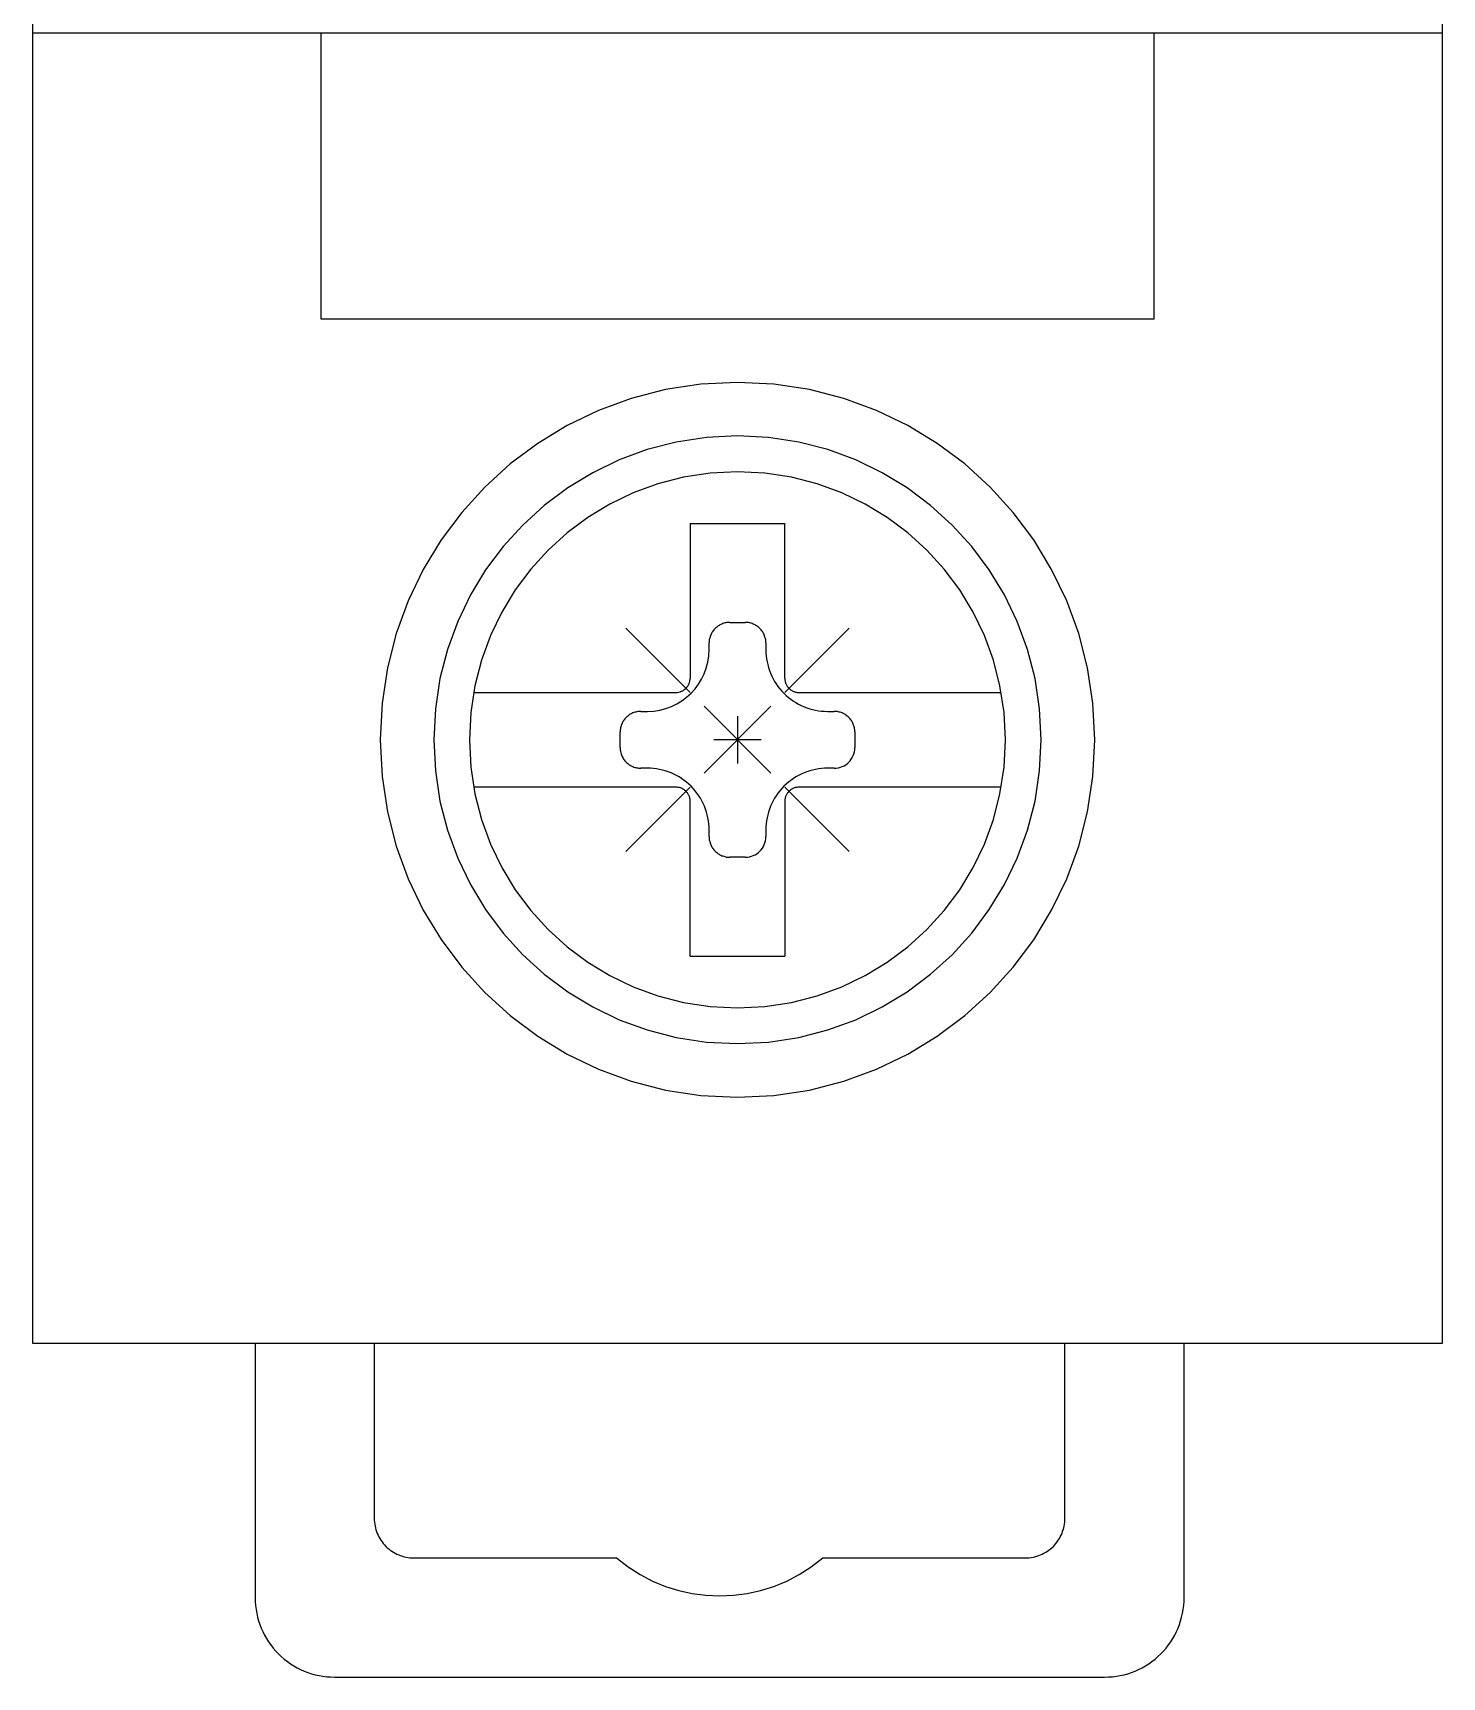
# Model space of a CAD drawing. Header units: millimetres. Extents: x 173893 to 258446, y -176540 to -123824.
# Drawn here: x 192818.97 to 192836.94, y -172842.59 to -172821.63 of the extents above; entities that cross this region are included whole.
import ezdxf

# ---------------------------------------------------------------- set-up
doc = ezdxf.new("R2010")
doc.units = ezdxf.units.MM
doc.header["$LTSCALE"] = 3

msp = doc.modelspace()

# ---------------------------------------------------------------- linework, layer by layer
for p, q in [((192818.967, -172838.335), (192818.967, -172758.854)), ((192836.939, -172758.854), (192836.939, -172838.335)), ((192818.967, -172821.629), (192836.939, -172821.629)), ((192822.637, -172821.629), (192822.637, -172825.274)), ((192833.268, -172825.274), (192833.268, -172821.629)), ((192822.637, -172825.274), (192833.268, -172825.274)), ((192827.953, -172826.084), (192827.487, -172826.107)), ((192828.418, -172826.107), (192827.953, -172826.084)), ((192827.953, -172826.084), (192827.953, -172826.084)), ((192826.598, -172826.289), (192826.179, -172826.442)), ((192827.034, -172826.176), (192826.598, -172826.289)), ((192827.487, -172826.107), (192827.034, -172826.176)), ((192828.871, -172826.176), (192828.418, -172826.107)), ((192829.307, -172826.289), (192828.871, -172826.176)), ((192829.726, -172826.442), (192829.307, -172826.289)), ((192826.179, -172826.442), (192825.781, -172826.634)), ((192830.124, -172826.634), (192829.726, -172826.442)), ((192825.781, -172826.634), (192825.405, -172826.862)), ((192830.5, -172826.862), (192830.124, -172826.634)), ((192825.405, -172826.862), (192825.054, -172827.124)), ((192827.172, -172826.846), (192826.801, -172826.941)), ((192827.557, -172826.787), (192827.172, -172826.846)), ((192827.953, -172826.767), (192827.557, -172826.787)), ((192828.348, -172826.787), (192827.953, -172826.767)), ((192827.953, -172826.767), (192827.953, -172826.767)), ((192828.733, -172826.846), (192828.348, -172826.787)), ((192829.104, -172826.941), (192828.733, -172826.846)), ((192830.851, -172827.124), (192830.5, -172826.862)), ((192825.054, -172827.124), (192824.731, -172827.418)), ((192826.445, -172827.072), (192826.106, -172827.235)), ((192826.801, -172826.941), (192826.445, -172827.072)), ((192829.46, -172827.072), (192829.104, -172826.941)), ((192829.798, -172827.235), (192829.46, -172827.072)), ((192831.174, -172827.418), (192830.851, -172827.124)), ((192826.106, -172827.235), (192825.787, -172827.429)), ((192827.264, -172827.292), (192826.936, -172827.377)), ((192827.603, -172827.241), (192827.264, -172827.292)), ((192827.953, -172827.223), (192827.603, -172827.241)), ((192828.302, -172827.241), (192827.953, -172827.223)), ((192827.953, -172827.223), (192827.953, -172827.223)), ((192828.641, -172827.292), (192828.302, -172827.241)), ((192828.969, -172827.377), (192828.641, -172827.292)), ((192830.118, -172827.429), (192829.798, -172827.235)), ((192824.731, -172827.418), (192824.437, -172827.742)), ((192825.787, -172827.429), (192825.489, -172827.652)), ((192826.622, -172827.492), (192826.324, -172827.635)), ((192826.936, -172827.377), (192826.622, -172827.492)), ((192829.283, -172827.492), (192828.969, -172827.377)), ((192829.581, -172827.635), (192829.283, -172827.492)), ((192830.416, -172827.652), (192830.118, -172827.429)), ((192831.468, -172827.742), (192831.174, -172827.418)), ((192824.437, -172827.742), (192824.174, -172828.093)), ((192825.489, -172827.652), (192825.214, -172827.902)), ((192826.324, -172827.635), (192826.042, -172827.807)), ((192829.863, -172827.807), (192829.581, -172827.635)), ((192830.691, -172827.902), (192830.416, -172827.652)), ((192831.731, -172828.093), (192831.468, -172827.742)), ((192825.214, -172827.902), (192824.964, -172828.177)), ((192826.042, -172827.807), (192825.779, -172828.003)), ((192827.349, -172827.882), (192827.349, -172829.854)), ((192827.349, -172827.882), (192828.556, -172827.882)), ((192828.556, -172829.854), (192828.556, -172827.882)), ((192830.126, -172828.003), (192829.863, -172827.807)), ((192830.941, -172828.177), (192830.691, -172827.902)), ((192824.174, -172828.093), (192823.946, -172828.468)), ((192824.964, -172828.177), (192824.741, -172828.475)), ((192825.779, -172828.003), (192825.536, -172828.224)), ((192830.369, -172828.224), (192830.126, -172828.003)), ((192831.164, -172828.475), (192830.941, -172828.177)), ((192831.959, -172828.468), (192831.731, -172828.093)), ((192825.536, -172828.224), (192825.316, -172828.466)), ((192830.589, -172828.466), (192830.369, -172828.224)), ((192823.946, -172828.468), (192823.754, -172828.867)), ((192824.741, -172828.475), (192824.547, -172828.794)), ((192825.316, -172828.466), (192825.119, -172828.729)), ((192830.786, -172828.729), (192830.589, -172828.466)), ((192831.358, -172828.794), (192831.164, -172828.475)), ((192832.151, -172828.867), (192831.959, -172828.468)), ((192824.547, -172828.794), (192824.384, -172829.133)), ((192825.119, -172828.729), (192824.948, -172829.011)), ((192830.957, -172829.011), (192830.786, -172828.729)), ((192831.521, -172829.133), (192831.358, -172828.794)), ((192823.754, -172828.867), (192823.601, -172829.285)), ((192824.948, -172829.011), (192824.804, -172829.31)), ((192831.101, -172829.31), (192830.957, -172829.011)), ((192832.304, -172829.285), (192832.151, -172828.867)), ((192824.384, -172829.133), (192824.254, -172829.488)), ((192826.53, -172829.218), (192827.349, -172830.037)), ((192827.65, -172829.24), (192827.642, -172829.25)), ((192827.658, -172829.23), (192827.65, -172829.24)), ((192827.668, -172829.221), (192827.658, -172829.23)), ((192827.677, -172829.211), (192827.668, -172829.221)), ((192827.668, -172829.221), (192827.668, -172829.221)), ((192827.687, -172829.203), (192827.677, -172829.211)), ((192827.697, -172829.195), (192827.687, -172829.203)), ((192827.707, -172829.188), (192827.697, -172829.195)), ((192827.718, -172829.181), (192827.707, -172829.188)), ((192827.729, -172829.174), (192827.718, -172829.181)), ((192827.741, -172829.169), (192827.729, -172829.174)), ((192827.753, -172829.164), (192827.741, -172829.169)), ((192827.765, -172829.159), (192827.753, -172829.164)), ((192827.777, -172829.155), (192827.765, -172829.159)), ((192827.789, -172829.151), (192827.777, -172829.155)), ((192827.802, -172829.149), (192827.789, -172829.151)), ((192827.814, -172829.146), (192827.802, -172829.149)), ((192827.827, -172829.145), (192827.814, -172829.146)), ((192827.84, -172829.144), (192827.827, -172829.145)), ((192827.853, -172829.144), (192827.84, -172829.144)), ((192827.853, -172829.144), (192827.853, -172829.144)), ((192827.853, -172829.144), (192828.052, -172829.144)), ((192828.065, -172829.144), (192828.052, -172829.144)), ((192828.078, -172829.145), (192828.065, -172829.144)), ((192828.091, -172829.146), (192828.078, -172829.145)), ((192828.104, -172829.149), (192828.091, -172829.146)), ((192828.116, -172829.151), (192828.104, -172829.149)), ((192828.128, -172829.155), (192828.116, -172829.151)), ((192828.141, -172829.159), (192828.128, -172829.155)), ((192828.153, -172829.164), (192828.141, -172829.159)), ((192828.164, -172829.169), (192828.153, -172829.164)), ((192828.176, -172829.174), (192828.164, -172829.169)), ((192828.187, -172829.181), (192828.176, -172829.174)), ((192828.198, -172829.188), (192828.187, -172829.181)), ((192828.208, -172829.195), (192828.198, -172829.188)), ((192828.219, -172829.203), (192828.208, -172829.195)), ((192828.228, -172829.211), (192828.219, -172829.203)), ((192828.238, -172829.221), (192828.228, -172829.211)), ((192828.247, -172829.23), (192828.238, -172829.221)), ((192828.238, -172829.221), (192828.238, -172829.221)), ((192828.255, -172829.24), (192828.247, -172829.23)), ((192828.263, -172829.25), (192828.255, -172829.24)), ((192828.556, -172830.037), (192829.375, -172829.218)), ((192831.651, -172829.488), (192831.521, -172829.133)), ((192823.601, -172829.285), (192823.489, -172829.722)), ((192824.804, -172829.31), (192824.689, -172829.624)), ((192827.592, -172829.38), (192827.591, -172829.393)), ((192827.591, -172829.393), (192827.591, -172829.406)), ((192827.591, -172829.491), (192827.591, -172829.406)), ((192827.593, -172829.367), (192827.592, -172829.38)), ((192827.596, -172829.355), (192827.593, -172829.367)), ((192827.598, -172829.342), (192827.596, -172829.355)), ((192827.602, -172829.33), (192827.598, -172829.342)), ((192827.606, -172829.317), (192827.602, -172829.33)), ((192827.611, -172829.306), (192827.606, -172829.317)), ((192827.616, -172829.294), (192827.611, -172829.306)), ((192827.621, -172829.282), (192827.616, -172829.294)), ((192827.628, -172829.271), (192827.621, -172829.282)), ((192827.635, -172829.26), (192827.628, -172829.271)), ((192827.642, -172829.25), (192827.635, -172829.26)), ((192828.271, -172829.26), (192828.263, -172829.25)), ((192828.277, -172829.271), (192828.271, -172829.26)), ((192828.284, -172829.282), (192828.277, -172829.271)), ((192828.289, -172829.294), (192828.284, -172829.282)), ((192828.295, -172829.306), (192828.289, -172829.294)), ((192828.299, -172829.317), (192828.295, -172829.306)), ((192828.303, -172829.33), (192828.299, -172829.317)), ((192828.307, -172829.342), (192828.303, -172829.33)), ((192828.31, -172829.355), (192828.307, -172829.342)), ((192828.312, -172829.367), (192828.31, -172829.355)), ((192828.313, -172829.38), (192828.312, -172829.367)), ((192828.314, -172829.393), (192828.313, -172829.38)), ((192828.315, -172829.406), (192828.314, -172829.393)), ((192828.315, -172829.406), (192828.315, -172829.491)), ((192828.315, -172829.406), (192828.315, -172829.406)), ((192831.216, -172829.624), (192831.101, -172829.31)), ((192832.416, -172829.722), (192832.304, -172829.285)), ((192824.254, -172829.488), (192824.158, -172829.86)), ((192824.689, -172829.624), (192824.605, -172829.951)), ((192827.555, -172829.725), (192827.575, -172829.649)), ((192827.575, -172829.649), (192827.586, -172829.571)), ((192827.586, -172829.571), (192827.591, -172829.491)), ((192828.315, -172829.491), (192828.315, -172829.491)), ((192828.315, -172829.491), (192828.316, -172829.53)), ((192828.316, -172829.53), (192828.318, -172829.568)), ((192828.318, -172829.568), (192828.323, -172829.607)), ((192828.323, -172829.607), (192828.33, -172829.645)), ((192828.33, -172829.645), (192828.338, -172829.682)), ((192831.3, -172829.951), (192831.216, -172829.624)), ((192831.747, -172829.86), (192831.651, -172829.488)), ((192823.489, -172829.722), (192823.42, -172830.174)), ((192824.158, -172829.86), (192824.1, -172830.244)), ((192827.346, -172829.891), (192827.348, -172829.873)), ((192827.348, -172829.873), (192827.349, -172829.854)), ((192827.456, -172829.931), (192827.495, -172829.866)), ((192827.495, -172829.866), (192827.529, -172829.797)), ((192827.529, -172829.797), (192827.555, -172829.725)), ((192828.338, -172829.682), (192828.349, -172829.72)), ((192828.349, -172829.72), (192828.361, -172829.756)), ((192828.361, -172829.756), (192828.375, -172829.792)), ((192828.375, -172829.792), (192828.39, -172829.827)), ((192828.39, -172829.827), (192828.407, -172829.861)), ((192828.407, -172829.861), (192828.426, -172829.895)), ((192828.556, -172829.854), (192828.556, -172829.854)), ((192828.556, -172829.854), (192828.556, -172829.863)), ((192828.556, -172829.863), (192828.557, -172829.872)), ((192828.557, -172829.872), (192828.558, -172829.881)), ((192831.805, -172830.244), (192831.747, -172829.86)), ((192832.485, -172830.174), (192832.416, -172829.722)), ((192824.605, -172829.951), (192824.553, -172830.291)), ((192824.589, -172830.037), (192827.167, -172830.037)), ((192827.167, -172830.037), (192827.186, -172830.036)), ((192827.167, -172830.037), (192827.167, -172830.037)), ((192827.186, -172830.036), (192827.204, -172830.033)), ((192827.204, -172830.033), (192827.221, -172830.028)), ((192827.221, -172830.028), (192827.238, -172830.022)), ((192827.238, -172830.022), (192827.254, -172830.014)), ((192827.254, -172830.014), (192827.269, -172830.005)), ((192827.269, -172830.005), (192827.283, -172829.995)), ((192827.283, -172829.995), (192827.296, -172829.983)), ((192827.296, -172829.983), (192827.307, -172829.97)), ((192827.304, -172830.098), (192827.36, -172830.047)), ((192827.307, -172829.97), (192827.318, -172829.956)), ((192827.318, -172829.956), (192827.327, -172829.941)), ((192827.327, -172829.941), (192827.335, -172829.925)), ((192827.335, -172829.925), (192827.341, -172829.908)), ((192827.341, -172829.908), (192827.346, -172829.891)), ((192827.36, -172830.047), (192827.411, -172829.991)), ((192827.411, -172829.991), (192827.456, -172829.931)), ((192828.426, -172829.895), (192828.447, -172829.927)), ((192828.447, -172829.927), (192828.469, -172829.959)), ((192828.469, -172829.959), (192828.493, -172829.99)), ((192828.493, -172829.99), (192828.518, -172830.019)), ((192828.518, -172830.019), (192828.545, -172830.047)), ((192828.545, -172830.047), (192828.545, -172830.047)), ((192828.545, -172830.047), (192828.574, -172830.074)), ((192828.558, -172829.881), (192828.559, -172829.89)), ((192828.559, -172829.89), (192828.561, -172829.899)), ((192828.561, -172829.899), (192828.564, -172829.907)), ((192828.564, -172829.907), (192828.566, -172829.916)), ((192828.566, -172829.916), (192828.57, -172829.924)), ((192828.57, -172829.924), (192828.573, -172829.932)), ((192828.573, -172829.932), (192828.577, -172829.94)), ((192828.574, -172830.074), (192828.603, -172830.1)), ((192828.577, -172829.94), (192828.582, -172829.948)), ((192828.582, -172829.948), (192828.586, -172829.955)), ((192828.586, -172829.955), (192828.592, -172829.963)), ((192828.592, -172829.963), (192828.597, -172829.97)), ((192828.597, -172829.97), (192828.603, -172829.977)), ((192828.603, -172829.977), (192828.609, -172829.983)), ((192828.609, -172829.983), (192828.609, -172829.983)), ((192828.609, -172829.983), (192828.616, -172829.989)), ((192828.616, -172829.989), (192828.623, -172829.995)), ((192828.623, -172829.995), (192828.63, -172830.001)), ((192828.63, -172830.001), (192828.637, -172830.006)), ((192828.637, -172830.006), (192828.644, -172830.011)), ((192828.644, -172830.011), (192828.652, -172830.015)), ((192828.652, -172830.015), (192828.66, -172830.019)), ((192828.66, -172830.019), (192828.668, -172830.023)), ((192828.668, -172830.023), (192828.677, -172830.026)), ((192828.677, -172830.026), (192828.685, -172830.029)), ((192828.685, -172830.029), (192828.694, -172830.031)), ((192828.694, -172830.031), (192828.702, -172830.033)), ((192828.702, -172830.033), (192828.711, -172830.035)), ((192828.711, -172830.035), (192828.72, -172830.036)), ((192828.72, -172830.036), (192828.729, -172830.036)), ((192828.729, -172830.036), (192828.738, -172830.037)), ((192828.738, -172830.037), (192831.316, -172830.037)), ((192831.352, -172830.291), (192831.3, -172829.951)), ((192823.42, -172830.174), (192823.396, -172830.64)), ((192824.1, -172830.244), (192824.08, -172830.64)), ((192824.553, -172830.291), (192824.535, -172830.64)), ((192826.642, -172830.289), (192826.63, -172830.293)), ((192826.654, -172830.286), (192826.642, -172830.289)), ((192826.667, -172830.283), (192826.654, -172830.286)), ((192826.68, -172830.281), (192826.667, -172830.283)), ((192826.693, -172830.279), (192826.68, -172830.281)), ((192826.705, -172830.278), (192826.693, -172830.279)), ((192826.719, -172830.278), (192826.705, -172830.278)), ((192826.719, -172830.278), (192826.803, -172830.278)), ((192826.719, -172830.278), (192826.719, -172830.278)), ((192826.803, -172830.278), (192826.884, -172830.274)), ((192826.803, -172830.278), (192826.803, -172830.278)), ((192826.884, -172830.274), (192826.962, -172830.262)), ((192826.962, -172830.262), (192827.037, -172830.242)), ((192827.037, -172830.242), (192827.11, -172830.216)), ((192827.11, -172830.216), (192827.178, -172830.183)), ((192827.178, -172830.183), (192827.243, -172830.143)), ((192827.243, -172830.143), (192827.304, -172830.098)), ((192827.526, -172831.067), (192828.379, -172830.213)), ((192827.526, -172830.213), (192828.379, -172831.067)), ((192828.603, -172830.1), (192828.633, -172830.123)), ((192828.633, -172830.123), (192828.665, -172830.146)), ((192828.665, -172830.146), (192828.698, -172830.166)), ((192828.698, -172830.166), (192828.731, -172830.185)), ((192828.731, -172830.185), (192828.765, -172830.202)), ((192828.765, -172830.202), (192828.801, -172830.218)), ((192828.801, -172830.218), (192828.836, -172830.232)), ((192828.836, -172830.232), (192828.873, -172830.244)), ((192828.873, -172830.244), (192828.91, -172830.254)), ((192828.91, -172830.254), (192828.948, -172830.263)), ((192828.948, -172830.263), (192828.986, -172830.269)), ((192828.986, -172830.269), (192829.024, -172830.274)), ((192829.024, -172830.274), (192829.063, -172830.277)), ((192829.063, -172830.277), (192829.102, -172830.278)), ((192829.102, -172830.278), (192829.187, -172830.278)), ((192829.2, -172830.278), (192829.187, -172830.278)), ((192829.213, -172830.279), (192829.2, -172830.278)), ((192829.225, -172830.281), (192829.213, -172830.279)), ((192829.238, -172830.283), (192829.225, -172830.281)), ((192829.251, -172830.286), (192829.238, -172830.283)), ((192829.263, -172830.289), (192829.251, -172830.286)), ((192829.275, -172830.293), (192829.263, -172830.289)), ((192831.37, -172830.64), (192831.352, -172830.291)), ((192831.825, -172830.64), (192831.805, -172830.244)), ((192832.509, -172830.64), (192832.485, -172830.174)), ((192826.459, -172830.502), (192826.457, -172830.514)), ((192826.461, -172830.489), (192826.459, -172830.502)), ((192826.464, -172830.476), (192826.461, -172830.489)), ((192826.467, -172830.464), (192826.464, -172830.476)), ((192826.471, -172830.452), (192826.467, -172830.464)), ((192826.476, -172830.44), (192826.471, -172830.452)), ((192826.481, -172830.428), (192826.476, -172830.44)), ((192826.487, -172830.417), (192826.481, -172830.428)), ((192826.493, -172830.405), (192826.487, -172830.417)), ((192826.5, -172830.395), (192826.493, -172830.405)), ((192826.507, -172830.384), (192826.5, -172830.395)), ((192826.516, -172830.374), (192826.507, -172830.384)), ((192826.524, -172830.364), (192826.516, -172830.374)), ((192826.533, -172830.355), (192826.524, -172830.364)), ((192826.542, -172830.346), (192826.533, -172830.355)), ((192826.533, -172830.355), (192826.533, -172830.355)), ((192826.552, -172830.337), (192826.542, -172830.346)), ((192826.562, -172830.329), (192826.552, -172830.337)), ((192826.573, -172830.322), (192826.562, -172830.329)), ((192826.584, -172830.315), (192826.573, -172830.322)), ((192826.595, -172830.309), (192826.584, -172830.315)), ((192826.606, -172830.303), (192826.595, -172830.309)), ((192826.618, -172830.298), (192826.606, -172830.303)), ((192826.63, -172830.293), (192826.618, -172830.298)), ((192827.953, -172830.338), (192827.953, -172830.942)), ((192829.287, -172830.298), (192829.275, -172830.293)), ((192829.299, -172830.303), (192829.287, -172830.298)), ((192829.31, -172830.309), (192829.299, -172830.303)), ((192829.321, -172830.315), (192829.31, -172830.309)), ((192829.332, -172830.322), (192829.321, -172830.315)), ((192829.343, -172830.329), (192829.332, -172830.322)), ((192829.353, -172830.337), (192829.343, -172830.329)), ((192829.363, -172830.346), (192829.353, -172830.337)), ((192829.372, -172830.355), (192829.363, -172830.346)), ((192829.381, -172830.364), (192829.372, -172830.355)), ((192829.372, -172830.355), (192829.372, -172830.355)), ((192829.39, -172830.374), (192829.381, -172830.364)), ((192829.398, -172830.384), (192829.39, -172830.374)), ((192829.405, -172830.395), (192829.398, -172830.384)), ((192829.412, -172830.405), (192829.405, -172830.395)), ((192829.418, -172830.417), (192829.412, -172830.405)), ((192829.424, -172830.428), (192829.418, -172830.417)), ((192829.429, -172830.44), (192829.424, -172830.428)), ((192829.434, -172830.452), (192829.429, -172830.44)), ((192829.438, -172830.464), (192829.434, -172830.452)), ((192829.441, -172830.476), (192829.438, -172830.464)), ((192829.444, -172830.489), (192829.441, -172830.476)), ((192829.446, -172830.502), (192829.444, -172830.489)), ((192829.448, -172830.514), (192829.446, -172830.502)), ((192823.396, -172830.64), (192823.396, -172830.64)), ((192823.396, -172830.64), (192823.42, -172831.106)), ((192824.08, -172830.64), (192824.08, -172830.64)), ((192824.08, -172830.64), (192824.1, -172831.036)), ((192824.535, -172830.64), (192824.535, -172830.64)), ((192824.535, -172830.64), (192824.553, -172830.99)), ((192826.457, -172830.514), (192826.456, -172830.527)), ((192826.456, -172830.527), (192826.456, -172830.54)), ((192826.456, -172830.74), (192826.456, -172830.54)), ((192828.254, -172830.64), (192827.651, -172830.64)), ((192829.449, -172830.527), (192829.448, -172830.514)), ((192829.449, -172830.54), (192829.449, -172830.527)), ((192829.449, -172830.54), (192829.449, -172830.54)), ((192829.449, -172830.54), (192829.449, -172830.74)), ((192831.352, -172830.99), (192831.37, -172830.64)), ((192831.37, -172830.64), (192831.37, -172830.64)), ((192831.805, -172831.036), (192831.825, -172830.64)), ((192831.825, -172830.64), (192831.825, -172830.64)), ((192832.485, -172831.106), (192832.509, -172830.64)), ((192832.509, -172830.64), (192832.509, -172830.64)), ((192826.456, -172830.74), (192826.456, -172830.74)), ((192826.456, -172830.74), (192826.456, -172830.753)), ((192826.456, -172830.753), (192826.457, -172830.766)), ((192826.457, -172830.766), (192826.459, -172830.779)), ((192826.459, -172830.779), (192826.461, -172830.791)), ((192826.461, -172830.791), (192826.464, -172830.804)), ((192826.464, -172830.804), (192826.467, -172830.816)), ((192826.467, -172830.816), (192826.471, -172830.828)), ((192826.471, -172830.828), (192826.476, -172830.84)), ((192826.476, -172830.84), (192826.481, -172830.852)), ((192826.481, -172830.852), (192826.487, -172830.863)), ((192826.487, -172830.863), (192826.493, -172830.875)), ((192826.493, -172830.875), (192826.5, -172830.886)), ((192826.5, -172830.886), (192826.507, -172830.896)), ((192826.507, -172830.896), (192826.516, -172830.906)), ((192826.516, -172830.906), (192826.524, -172830.916)), ((192826.524, -172830.916), (192826.533, -172830.926)), ((192829.372, -172830.925), (192829.389, -172830.907)), ((192829.389, -172830.907), (192829.404, -172830.887)), ((192829.404, -172830.887), (192829.417, -172830.865)), ((192829.417, -172830.865), (192829.429, -172830.842)), ((192829.429, -172830.842), (192829.437, -172830.818)), ((192829.437, -172830.818), (192829.444, -172830.793)), ((192829.444, -172830.793), (192829.448, -172830.767)), ((192829.448, -172830.767), (192829.449, -172830.74)), ((192823.42, -172831.106), (192823.489, -172831.558)), ((192824.1, -172831.036), (192824.158, -172831.421)), ((192824.553, -172830.99), (192824.605, -172831.329)), ((192826.533, -172830.926), (192826.533, -172830.926)), ((192826.533, -172830.926), (192826.542, -172830.934)), ((192826.542, -172830.934), (192826.552, -172830.943)), ((192826.552, -172830.943), (192826.562, -172830.951)), ((192826.562, -172830.951), (192826.573, -172830.958)), ((192826.573, -172830.958), (192826.584, -172830.965)), ((192826.584, -172830.965), (192826.595, -172830.971)), ((192826.595, -172830.971), (192826.606, -172830.977)), ((192826.606, -172830.977), (192826.618, -172830.982)), ((192826.618, -172830.982), (192826.63, -172830.987)), ((192826.63, -172830.987), (192826.642, -172830.991)), ((192826.642, -172830.991), (192826.654, -172830.994)), ((192826.654, -172830.994), (192826.667, -172830.997)), ((192826.667, -172830.997), (192826.68, -172830.999)), ((192826.68, -172830.999), (192826.693, -172831.001)), ((192826.693, -172831.001), (192826.705, -172831.002)), ((192826.705, -172831.002), (192826.719, -172831.002)), ((192826.803, -172831.002), (192826.719, -172831.002)), ((192826.842, -172831.003), (192826.803, -172831.002)), ((192826.881, -172831.006), (192826.842, -172831.003)), ((192826.919, -172831.011), (192826.881, -172831.006)), ((192826.958, -172831.018), (192826.919, -172831.011)), ((192826.995, -172831.026), (192826.958, -172831.018)), ((192827.032, -172831.036), (192826.995, -172831.026)), ((192827.069, -172831.048), (192827.032, -172831.036)), ((192827.105, -172831.062), (192827.069, -172831.048)), ((192827.14, -172831.078), (192827.105, -172831.062)), ((192827.174, -172831.095), (192827.14, -172831.078)), ((192827.207, -172831.114), (192827.174, -172831.095)), ((192827.24, -172831.135), (192827.207, -172831.114)), ((192828.698, -172831.114), (192828.665, -172831.135)), ((192828.731, -172831.095), (192828.698, -172831.114)), ((192828.765, -172831.078), (192828.731, -172831.095)), ((192828.801, -172831.062), (192828.765, -172831.078)), ((192828.836, -172831.048), (192828.801, -172831.062)), ((192828.873, -172831.036), (192828.836, -172831.048)), ((192828.91, -172831.026), (192828.873, -172831.036)), ((192828.948, -172831.018), (192828.91, -172831.026)), ((192828.986, -172831.011), (192828.948, -172831.018)), ((192829.024, -172831.006), (192828.986, -172831.011)), ((192829.063, -172831.003), (192829.024, -172831.006)), ((192829.102, -172831.002), (192829.063, -172831.003)), ((192829.187, -172831.002), (192829.102, -172831.002)), ((192829.102, -172831.002), (192829.102, -172831.002)), ((192829.187, -172831.002), (192829.213, -172831.001)), ((192829.187, -172831.002), (192829.187, -172831.002)), ((192829.213, -172831.001), (192829.24, -172830.997)), ((192829.24, -172830.997), (192829.265, -172830.99)), ((192829.265, -172830.99), (192829.289, -172830.982)), ((192829.289, -172830.982), (192829.312, -172830.97)), ((192829.312, -172830.97), (192829.333, -172830.957)), ((192829.333, -172830.957), (192829.354, -172830.942)), ((192829.354, -172830.942), (192829.372, -172830.925)), ((192831.3, -172831.329), (192831.352, -172830.99)), ((192831.747, -172831.421), (192831.805, -172831.036)), ((192832.416, -172831.558), (192832.485, -172831.106)), ((192827.167, -172831.244), (192824.589, -172831.244)), ((192824.605, -172831.329), (192824.689, -172831.656)), ((192826.53, -172832.063), (192827.349, -172831.244)), ((192827.176, -172831.244), (192827.167, -172831.244)), ((192827.185, -172831.245), (192827.176, -172831.244)), ((192827.194, -172831.246), (192827.185, -172831.245)), ((192827.203, -172831.247), (192827.194, -172831.246)), ((192827.211, -172831.249), (192827.203, -172831.247)), ((192827.22, -172831.252), (192827.211, -172831.249)), ((192827.228, -172831.254), (192827.22, -172831.252)), ((192827.237, -172831.258), (192827.228, -172831.254)), ((192827.245, -172831.261), (192827.237, -172831.258)), ((192827.272, -172831.157), (192827.24, -172831.135)), ((192827.253, -172831.265), (192827.245, -172831.261)), ((192827.26, -172831.269), (192827.253, -172831.265)), ((192827.268, -172831.274), (192827.26, -172831.269)), ((192827.275, -172831.279), (192827.268, -172831.274)), ((192827.302, -172831.181), (192827.272, -172831.157)), ((192827.282, -172831.285), (192827.275, -172831.279)), ((192827.289, -172831.291), (192827.282, -172831.285)), ((192827.296, -172831.297), (192827.289, -172831.291)), ((192827.302, -172831.304), (192827.296, -172831.297)), ((192827.296, -172831.297), (192827.296, -172831.297)), ((192827.332, -172831.206), (192827.302, -172831.181)), ((192827.308, -172831.31), (192827.302, -172831.304)), ((192827.313, -172831.317), (192827.308, -172831.31)), ((192827.319, -172831.325), (192827.313, -172831.317)), ((192827.323, -172831.332), (192827.319, -172831.325)), ((192827.328, -172831.34), (192827.323, -172831.332)), ((192827.332, -172831.348), (192827.328, -172831.34)), ((192827.36, -172831.233), (192827.332, -172831.206)), ((192827.387, -172831.261), (192827.36, -172831.233)), ((192827.36, -172831.233), (192827.36, -172831.233)), ((192827.412, -172831.291), (192827.387, -172831.261)), ((192827.436, -172831.321), (192827.412, -172831.291)), ((192827.458, -172831.353), (192827.436, -172831.321)), ((192828.469, -172831.321), (192828.447, -172831.353)), ((192828.493, -172831.291), (192828.469, -172831.321)), ((192828.518, -172831.261), (192828.493, -172831.291)), ((192828.545, -172831.233), (192828.518, -172831.261)), ((192828.574, -172831.206), (192828.545, -172831.233)), ((192828.545, -172831.233), (192828.545, -172831.233)), ((192828.556, -172831.244), (192829.375, -172832.063)), ((192828.577, -172831.34), (192828.573, -172831.348)), ((192828.603, -172831.181), (192828.574, -172831.206)), ((192828.582, -172831.332), (192828.577, -172831.34)), ((192828.586, -172831.325), (192828.582, -172831.332)), ((192828.592, -172831.317), (192828.586, -172831.325)), ((192828.597, -172831.31), (192828.592, -172831.317)), ((192828.603, -172831.304), (192828.597, -172831.31)), ((192828.633, -172831.157), (192828.603, -172831.181)), ((192828.609, -172831.297), (192828.603, -172831.304)), ((192828.616, -172831.291), (192828.609, -172831.297)), ((192828.609, -172831.297), (192828.609, -172831.297)), ((192828.623, -172831.285), (192828.616, -172831.291)), ((192828.63, -172831.279), (192828.623, -172831.285)), ((192828.637, -172831.274), (192828.63, -172831.279)), ((192828.665, -172831.135), (192828.633, -172831.157)), ((192828.644, -172831.269), (192828.637, -172831.274)), ((192828.652, -172831.265), (192828.644, -172831.269)), ((192828.66, -172831.261), (192828.652, -172831.265)), ((192828.668, -172831.258), (192828.66, -172831.261)), ((192828.677, -172831.254), (192828.668, -172831.258)), ((192828.685, -172831.252), (192828.677, -172831.254)), ((192828.694, -172831.249), (192828.685, -172831.252)), ((192828.702, -172831.247), (192828.694, -172831.249)), ((192828.711, -172831.246), (192828.702, -172831.247)), ((192828.72, -172831.245), (192828.711, -172831.246)), ((192828.729, -172831.244), (192828.72, -172831.245)), ((192828.738, -172831.244), (192828.729, -172831.244)), ((192828.738, -172831.244), (192828.738, -172831.244)), ((192831.316, -172831.244), (192828.738, -172831.244)), ((192831.216, -172831.656), (192831.3, -172831.329)), ((192824.158, -172831.421), (192824.254, -172831.792)), ((192827.335, -172831.356), (192827.332, -172831.348)), ((192827.339, -172831.364), (192827.335, -172831.356)), ((192827.341, -172831.373), (192827.339, -172831.364)), ((192827.344, -172831.381), (192827.341, -172831.373)), ((192827.346, -172831.39), (192827.344, -172831.381)), ((192827.347, -172831.399), (192827.346, -172831.39)), ((192827.348, -172831.408), (192827.347, -172831.399)), ((192827.349, -172831.417), (192827.348, -172831.408)), ((192827.349, -172831.426), (192827.349, -172831.417)), ((192827.349, -172831.426), (192827.349, -172831.426)), ((192827.349, -172833.398), (192827.349, -172831.426)), ((192827.479, -172831.385), (192827.458, -172831.353)), ((192827.498, -172831.419), (192827.479, -172831.385)), ((192827.515, -172831.453), (192827.498, -172831.419)), ((192827.531, -172831.488), (192827.515, -172831.453)), ((192827.544, -172831.524), (192827.531, -172831.488)), ((192827.556, -172831.561), (192827.544, -172831.524)), ((192828.361, -172831.524), (192828.349, -172831.561)), ((192828.375, -172831.488), (192828.361, -172831.524)), ((192828.39, -172831.453), (192828.375, -172831.488)), ((192828.407, -172831.419), (192828.39, -172831.453)), ((192828.426, -172831.385), (192828.407, -172831.419)), ((192828.447, -172831.353), (192828.426, -172831.385)), ((192828.557, -172831.408), (192828.556, -172831.417)), ((192828.556, -172831.417), (192828.556, -172831.426)), ((192828.556, -172831.426), (192828.556, -172833.398)), ((192828.558, -172831.399), (192828.557, -172831.408)), ((192828.559, -172831.39), (192828.558, -172831.399)), ((192828.561, -172831.381), (192828.559, -172831.39)), ((192828.564, -172831.373), (192828.561, -172831.381)), ((192828.566, -172831.364), (192828.564, -172831.373)), ((192828.57, -172831.356), (192828.566, -172831.364)), ((192828.573, -172831.348), (192828.57, -172831.356)), ((192831.651, -172831.792), (192831.747, -172831.421)), ((192823.489, -172831.558), (192823.601, -172831.995)), ((192824.689, -172831.656), (192824.804, -172831.97)), ((192827.567, -172831.598), (192827.556, -172831.561)), ((192827.575, -172831.635), (192827.567, -172831.598)), ((192827.582, -172831.673), (192827.575, -172831.635)), ((192827.587, -172831.712), (192827.582, -172831.673)), ((192827.59, -172831.751), (192827.587, -172831.712)), ((192827.591, -172831.79), (192827.59, -172831.751)), ((192828.316, -172831.751), (192828.315, -172831.79)), ((192828.318, -172831.712), (192828.316, -172831.751)), ((192828.323, -172831.673), (192828.318, -172831.712)), ((192828.33, -172831.635), (192828.323, -172831.673)), ((192828.338, -172831.598), (192828.33, -172831.635)), ((192828.349, -172831.561), (192828.338, -172831.598)), ((192831.101, -172831.97), (192831.216, -172831.656)), ((192832.304, -172831.995), (192832.416, -172831.558)), ((192824.254, -172831.792), (192824.384, -172832.148)), ((192827.591, -172831.874), (192827.591, -172831.79)), ((192827.591, -172831.79), (192827.591, -172831.79)), ((192827.591, -172831.874), (192827.591, -172831.874)), ((192827.591, -172831.874), (192827.591, -172831.887)), ((192827.591, -172831.887), (192827.592, -172831.9)), ((192827.592, -172831.9), (192827.593, -172831.913)), ((192827.593, -172831.913), (192827.596, -172831.926)), ((192827.596, -172831.926), (192827.598, -172831.938)), ((192827.598, -172831.938), (192827.602, -172831.95)), ((192827.602, -172831.95), (192827.606, -172831.963)), ((192827.606, -172831.963), (192827.611, -172831.975)), ((192828.294, -172831.976), (192828.303, -172831.952)), ((192828.303, -172831.952), (192828.309, -172831.927)), ((192828.309, -172831.927), (192828.313, -172831.901)), ((192828.313, -172831.901), (192828.315, -172831.874)), ((192828.315, -172831.79), (192828.315, -172831.874)), ((192831.521, -172832.148), (192831.651, -172831.792)), ((192823.601, -172831.995), (192823.754, -172832.414)), ((192824.384, -172832.148), (192824.547, -172832.486)), ((192824.804, -172831.97), (192824.948, -172832.269)), ((192827.611, -172831.975), (192827.616, -172831.986)), ((192827.616, -172831.986), (192827.621, -172831.998)), ((192827.621, -172831.998), (192827.628, -172832.009)), ((192827.628, -172832.009), (192827.635, -172832.02)), ((192827.635, -172832.02), (192827.642, -172832.03)), ((192827.642, -172832.03), (192827.65, -172832.041)), ((192827.65, -172832.041), (192827.658, -172832.05)), ((192827.658, -172832.05), (192827.668, -172832.06)), ((192827.668, -172832.06), (192827.668, -172832.06)), ((192827.668, -172832.06), (192827.677, -172832.069)), ((192827.677, -172832.069), (192827.687, -172832.077)), ((192827.687, -172832.077), (192827.697, -172832.085)), ((192827.697, -172832.085), (192827.707, -172832.093)), ((192827.707, -172832.093), (192827.718, -172832.099)), ((192827.718, -172832.099), (192827.729, -172832.106)), ((192827.729, -172832.106), (192827.741, -172832.111)), ((192827.741, -172832.111), (192827.753, -172832.117)), ((192827.753, -172832.117), (192827.765, -172832.121)), ((192827.765, -172832.121), (192827.777, -172832.125)), ((192827.777, -172832.125), (192827.789, -172832.129)), ((192827.789, -172832.129), (192827.802, -172832.132)), ((192827.802, -172832.132), (192827.814, -172832.134)), ((192827.814, -172832.134), (192827.827, -172832.135)), ((192827.827, -172832.135), (192827.84, -172832.136)), ((192827.84, -172832.136), (192827.853, -172832.137)), ((192828.052, -172832.137), (192827.853, -172832.137)), ((192828.052, -172832.137), (192828.079, -172832.135)), ((192828.052, -172832.137), (192828.052, -172832.137)), ((192828.079, -172832.135), (192828.105, -172832.131)), ((192828.105, -172832.131), (192828.13, -172832.125)), ((192828.13, -172832.125), (192828.154, -172832.116)), ((192828.154, -172832.116), (192828.177, -172832.105)), ((192828.177, -172832.105), (192828.199, -172832.092)), ((192828.199, -172832.092), (192828.219, -172832.077)), ((192828.219, -172832.077), (192828.238, -172832.06)), ((192828.238, -172832.06), (192828.255, -172832.041)), ((192828.255, -172832.041), (192828.27, -172832.021)), ((192828.27, -172832.021), (192828.283, -172831.999)), ((192828.283, -172831.999), (192828.294, -172831.976)), ((192830.957, -172832.269), (192831.101, -172831.97)), ((192831.358, -172832.486), (192831.521, -172832.148)), ((192832.151, -172832.414), (192832.304, -172831.995)), ((192824.948, -172832.269), (192825.119, -172832.551)), ((192830.786, -172832.551), (192830.957, -172832.269)), ((192823.754, -172832.414), (192823.946, -172832.812)), ((192824.547, -172832.486), (192824.741, -172832.805)), ((192825.119, -172832.551), (192825.316, -172832.814)), ((192830.589, -172832.814), (192830.786, -172832.551)), ((192831.164, -172832.805), (192831.358, -172832.486)), ((192831.959, -172832.812), (192832.151, -172832.414)), ((192824.741, -172832.805), (192824.964, -172833.104)), ((192830.941, -172833.104), (192831.164, -172832.805)), ((192823.946, -172832.812), (192824.174, -172833.187)), ((192825.316, -172832.814), (192825.536, -172833.057)), ((192830.369, -172833.057), (192830.589, -172832.814)), ((192831.731, -172833.188), (192831.959, -172832.812)), ((192824.174, -172833.187), (192824.437, -172833.538)), ((192824.964, -172833.104), (192825.214, -172833.379)), ((192825.536, -172833.057), (192825.779, -172833.277)), ((192830.126, -172833.277), (192830.369, -172833.057)), ((192830.691, -172833.379), (192830.941, -172833.104)), ((192831.468, -172833.538), (192831.731, -172833.188)), ((192825.214, -172833.379), (192825.489, -172833.629)), ((192825.779, -172833.277), (192826.042, -172833.474)), ((192827.349, -172833.398), (192828.556, -172833.398)), ((192829.863, -172833.474), (192830.126, -172833.277)), ((192830.416, -172833.629), (192830.691, -172833.379)), ((192824.437, -172833.538), (192824.731, -172833.862)), ((192825.489, -172833.629), (192825.787, -172833.852)), ((192826.042, -172833.474), (192826.324, -172833.645)), ((192826.324, -172833.645), (192826.622, -172833.789)), ((192829.283, -172833.789), (192829.581, -172833.645)), ((192829.581, -172833.645), (192829.863, -172833.474)), ((192830.118, -172833.852), (192830.416, -172833.629)), ((192831.174, -172833.862), (192831.468, -172833.538)), ((192825.787, -172833.852), (192826.106, -172834.045)), ((192826.622, -172833.789), (192826.936, -172833.904)), ((192828.969, -172833.904), (192829.283, -172833.789)), ((192829.798, -172834.045), (192830.118, -172833.852)), ((192824.731, -172833.862), (192825.054, -172834.156)), ((192826.106, -172834.045), (192826.445, -172834.209)), ((192826.936, -172833.904), (192827.264, -172833.988)), ((192827.264, -172833.988), (192827.603, -172834.04)), ((192827.603, -172834.04), (192827.953, -172834.057)), ((192827.953, -172834.057), (192828.302, -172834.04)), ((192827.953, -172834.057), (192827.953, -172834.057)), ((192828.302, -172834.04), (192828.641, -172833.988)), ((192828.641, -172833.988), (192828.969, -172833.904)), ((192829.46, -172834.209), (192829.798, -172834.045)), ((192830.851, -172834.156), (192831.174, -172833.862)), ((192825.054, -172834.156), (192825.405, -172834.418)), ((192826.445, -172834.209), (192826.801, -172834.339)), ((192829.104, -172834.339), (192829.46, -172834.209)), ((192830.5, -172834.418), (192830.851, -172834.156)), ((192825.405, -172834.418), (192825.781, -172834.646)), ((192826.801, -172834.339), (192827.172, -172834.434)), ((192827.172, -172834.434), (192827.557, -172834.493)), ((192828.348, -172834.493), (192828.733, -172834.434)), ((192828.733, -172834.434), (192829.104, -172834.339)), ((192830.124, -172834.646), (192830.5, -172834.418)), ((192825.781, -172834.646), (192826.179, -172834.838)), ((192827.557, -172834.493), (192827.953, -172834.513)), ((192827.953, -172834.513), (192828.348, -172834.493)), ((192827.953, -172834.513), (192827.953, -172834.513)), ((192829.726, -172834.838), (192830.124, -172834.646)), ((192826.179, -172834.838), (192826.598, -172834.991)), ((192829.307, -172834.992), (192829.726, -172834.838)), ((192826.598, -172834.991), (192827.034, -172835.104)), ((192827.034, -172835.104), (192827.487, -172835.173)), ((192828.418, -172835.173), (192828.871, -172835.104)), ((192828.871, -172835.104), (192829.307, -172834.992)), ((192827.487, -172835.173), (192827.953, -172835.197)), ((192827.953, -172835.197), (192828.418, -172835.173)), ((192827.953, -172835.197), (192827.953, -172835.197)), ((192836.939, -172838.335), (192818.967, -172838.335)), ((192821.802, -172838.335), (192821.802, -172841.575)), ((192823.32, -172838.335), (192823.32, -172840.563)), ((192832.129, -172840.563), (192832.129, -172838.335)), ((192833.648, -172841.575), (192833.648, -172838.335)), ((192823.32, -172840.563), (192823.32, -172840.563)), ((192823.32, -172840.563), (192823.321, -172840.588)), ((192823.321, -172840.588), (192823.323, -172840.613)), ((192823.323, -172840.613), (192823.326, -172840.637)), ((192823.326, -172840.637), (192823.33, -172840.662)), ((192823.33, -172840.662), (192823.336, -172840.686)), ((192823.336, -172840.686), (192823.342, -172840.71)), ((192823.342, -172840.71), (192823.35, -172840.733)), ((192823.35, -172840.733), (192823.359, -172840.756)), ((192823.359, -172840.756), (192823.369, -172840.779)), ((192832.081, -172840.779), (192832.091, -172840.756)), ((192832.091, -172840.756), (192832.099, -172840.733)), ((192832.099, -172840.733), (192832.107, -172840.71)), ((192832.107, -172840.71), (192832.114, -172840.686)), ((192832.114, -172840.686), (192832.119, -172840.662)), ((192832.119, -172840.662), (192832.124, -172840.637)), ((192832.124, -172840.637), (192832.127, -172840.613)), ((192832.127, -172840.613), (192832.128, -172840.588)), ((192832.128, -172840.588), (192832.129, -172840.563)), ((192823.369, -172840.779), (192823.38, -172840.801)), ((192823.38, -172840.801), (192823.392, -172840.823)), ((192823.392, -172840.823), (192823.405, -172840.844)), ((192823.405, -172840.844), (192823.42, -172840.864)), ((192823.42, -172840.864), (192823.435, -172840.883)), ((192823.435, -172840.883), (192823.451, -172840.902)), ((192823.451, -172840.902), (192823.469, -172840.921)), ((192823.469, -172840.921), (192823.469, -172840.921)), ((192823.469, -172840.921), (192823.487, -172840.938)), ((192823.487, -172840.938), (192823.506, -172840.954)), ((192823.506, -172840.954), (192823.525, -172840.969)), ((192823.525, -172840.969), (192823.546, -172840.984)), ((192831.904, -172840.984), (192831.924, -172840.969)), ((192831.924, -172840.969), (192831.944, -172840.954)), ((192831.944, -172840.954), (192831.963, -172840.938)), ((192831.963, -172840.938), (192831.981, -172840.921)), ((192831.981, -172840.921), (192831.998, -172840.902)), ((192831.981, -172840.921), (192831.981, -172840.921)), ((192831.998, -172840.902), (192832.014, -172840.883)), ((192832.014, -172840.883), (192832.03, -172840.864)), ((192832.03, -172840.864), (192832.044, -172840.844)), ((192832.044, -172840.844), (192832.057, -172840.823)), ((192832.057, -172840.823), (192832.069, -172840.801)), ((192832.069, -172840.801), (192832.081, -172840.779)), ((192823.546, -172840.984), (192823.567, -172840.997)), ((192823.567, -172840.997), (192823.588, -172841.009)), ((192823.588, -172841.009), (192823.61, -172841.02)), ((192823.61, -172841.02), (192823.633, -172841.03)), ((192823.633, -172841.03), (192823.656, -172841.039)), ((192823.656, -172841.039), (192823.679, -172841.047)), ((192823.679, -172841.047), (192823.703, -172841.054)), ((192823.703, -172841.054), (192823.727, -172841.059)), ((192823.727, -172841.059), (192823.752, -172841.063)), ((192823.752, -172841.063), (192823.777, -172841.066)), ((192823.777, -172841.066), (192823.802, -172841.068)), ((192823.802, -172841.068), (192823.827, -172841.069)), ((192823.827, -172841.069), (192826.411, -172841.069)), ((192826.411, -172841.069), (192826.411, -172841.069)), ((192826.411, -172841.069), (192826.557, -172841.182)), ((192826.557, -172841.182), (192826.71, -172841.281)), ((192828.739, -172841.281), (192828.893, -172841.182)), ((192828.893, -172841.182), (192829.039, -172841.069)), ((192829.039, -172841.069), (192831.623, -172841.069)), ((192831.623, -172841.069), (192831.648, -172841.068)), ((192831.623, -172841.069), (192831.623, -172841.069)), ((192831.648, -172841.068), (192831.673, -172841.066)), ((192831.673, -172841.066), (192831.698, -172841.063)), ((192831.698, -172841.063), (192831.722, -172841.059)), ((192831.722, -172841.059), (192831.746, -172841.054)), ((192831.746, -172841.054), (192831.77, -172841.047)), ((192831.77, -172841.047), (192831.794, -172841.039)), ((192831.794, -172841.039), (192831.817, -172841.03)), ((192831.817, -172841.03), (192831.839, -172841.02)), ((192831.839, -172841.02), (192831.861, -172841.009)), ((192831.861, -172841.009), (192831.883, -172840.997)), ((192831.883, -172840.997), (192831.904, -172840.984)), ((192826.71, -172841.281), (192826.869, -172841.364)), ((192826.869, -172841.364), (192827.034, -172841.432)), ((192828.415, -172841.432), (192828.58, -172841.364)), ((192828.58, -172841.364), (192828.739, -172841.281)), ((192821.802, -172841.575), (192821.802, -172841.575)), ((192821.802, -172841.575), (192821.803, -172841.625)), ((192827.034, -172841.432), (192827.203, -172841.485)), ((192827.203, -172841.485), (192827.375, -172841.523)), ((192827.375, -172841.523), (192827.549, -172841.545)), ((192827.549, -172841.545), (192827.725, -172841.553)), ((192827.725, -172841.553), (192827.9, -172841.545)), ((192827.9, -172841.545), (192828.074, -172841.523)), ((192828.074, -172841.523), (192828.246, -172841.485)), ((192828.246, -172841.485), (192828.415, -172841.432)), ((192833.647, -172841.625), (192833.648, -172841.575)), ((192821.803, -172841.625), (192821.807, -172841.675)), ((192821.807, -172841.675), (192821.813, -172841.725)), ((192821.813, -172841.725), (192821.821, -172841.774)), ((192821.821, -172841.774), (192821.832, -172841.822)), ((192833.617, -172841.822), (192833.628, -172841.774)), ((192833.628, -172841.774), (192833.637, -172841.725)), ((192833.637, -172841.725), (192833.643, -172841.675)), ((192833.643, -172841.675), (192833.647, -172841.625)), ((192821.832, -172841.822), (192821.845, -172841.87)), ((192821.845, -172841.87), (192821.861, -172841.916)), ((192821.861, -172841.916), (192821.879, -172841.963)), ((192821.879, -172841.963), (192821.899, -172842.008)), ((192821.899, -172842.008), (192821.921, -172842.052)), ((192833.529, -172842.052), (192833.551, -172842.008)), ((192833.551, -172842.008), (192833.571, -172841.963)), ((192833.571, -172841.963), (192833.589, -172841.916)), ((192833.589, -172841.916), (192833.604, -172841.87)), ((192833.604, -172841.87), (192833.617, -172841.822)), ((192821.921, -172842.052), (192821.945, -172842.095)), ((192821.945, -172842.095), (192821.972, -172842.137)), ((192821.972, -172842.137), (192822, -172842.177)), ((192822, -172842.177), (192822.031, -172842.217)), ((192822.031, -172842.217), (192822.063, -172842.255)), ((192833.386, -172842.255), (192833.419, -172842.217)), ((192833.419, -172842.217), (192833.449, -172842.177)), ((192833.449, -172842.177), (192833.478, -172842.137)), ((192833.478, -172842.137), (192833.504, -172842.095)), ((192833.504, -172842.095), (192833.529, -172842.052)), ((192822.063, -172842.255), (192822.098, -172842.291)), ((192822.098, -172842.291), (192822.098, -172842.291)), ((192822.098, -172842.291), (192822.134, -172842.326)), ((192822.134, -172842.326), (192822.172, -172842.358)), ((192822.172, -172842.358), (192822.212, -172842.389)), ((192822.212, -172842.389), (192822.252, -172842.418)), ((192822.252, -172842.418), (192822.294, -172842.444)), ((192822.294, -172842.444), (192822.337, -172842.468)), ((192833.112, -172842.468), (192833.155, -172842.444)), ((192833.155, -172842.444), (192833.197, -172842.418)), ((192833.197, -172842.418), (192833.238, -172842.389)), ((192833.238, -172842.389), (192833.277, -172842.358)), ((192833.277, -172842.358), (192833.315, -172842.326)), ((192833.315, -172842.326), (192833.351, -172842.291)), ((192833.351, -172842.291), (192833.386, -172842.255)), ((192833.351, -172842.291), (192833.351, -172842.291)), ((192822.337, -172842.468), (192822.381, -172842.491)), ((192822.381, -172842.491), (192822.427, -172842.511)), ((192822.427, -172842.511), (192822.473, -172842.528)), ((192822.473, -172842.528), (192822.52, -172842.544)), ((192822.52, -172842.544), (192822.567, -172842.557)), ((192822.567, -172842.557), (192822.616, -172842.568)), ((192822.616, -172842.568), (192822.664, -172842.577)), ((192822.664, -172842.577), (192822.714, -172842.583)), ((192822.714, -172842.583), (192822.764, -172842.586)), ((192822.764, -172842.586), (192822.814, -172842.588)), ((192822.814, -172842.588), (192832.635, -172842.588)), ((192832.635, -172842.588), (192832.686, -172842.586)), ((192832.635, -172842.588), (192832.635, -172842.588)), ((192832.686, -172842.586), (192832.735, -172842.583)), ((192832.735, -172842.583), (192832.785, -172842.577)), ((192832.785, -172842.577), (192832.834, -172842.568)), ((192832.834, -172842.568), (192832.882, -172842.557)), ((192832.882, -172842.557), (192832.93, -172842.544)), ((192832.93, -172842.544), (192832.977, -172842.528)), ((192832.977, -172842.528), (192833.023, -172842.511)), ((192833.023, -172842.511), (192833.068, -172842.491)), ((192833.068, -172842.491), (192833.112, -172842.468))]:
    msp.add_line(p, q)

doc.saveas('drawing.dxf')
